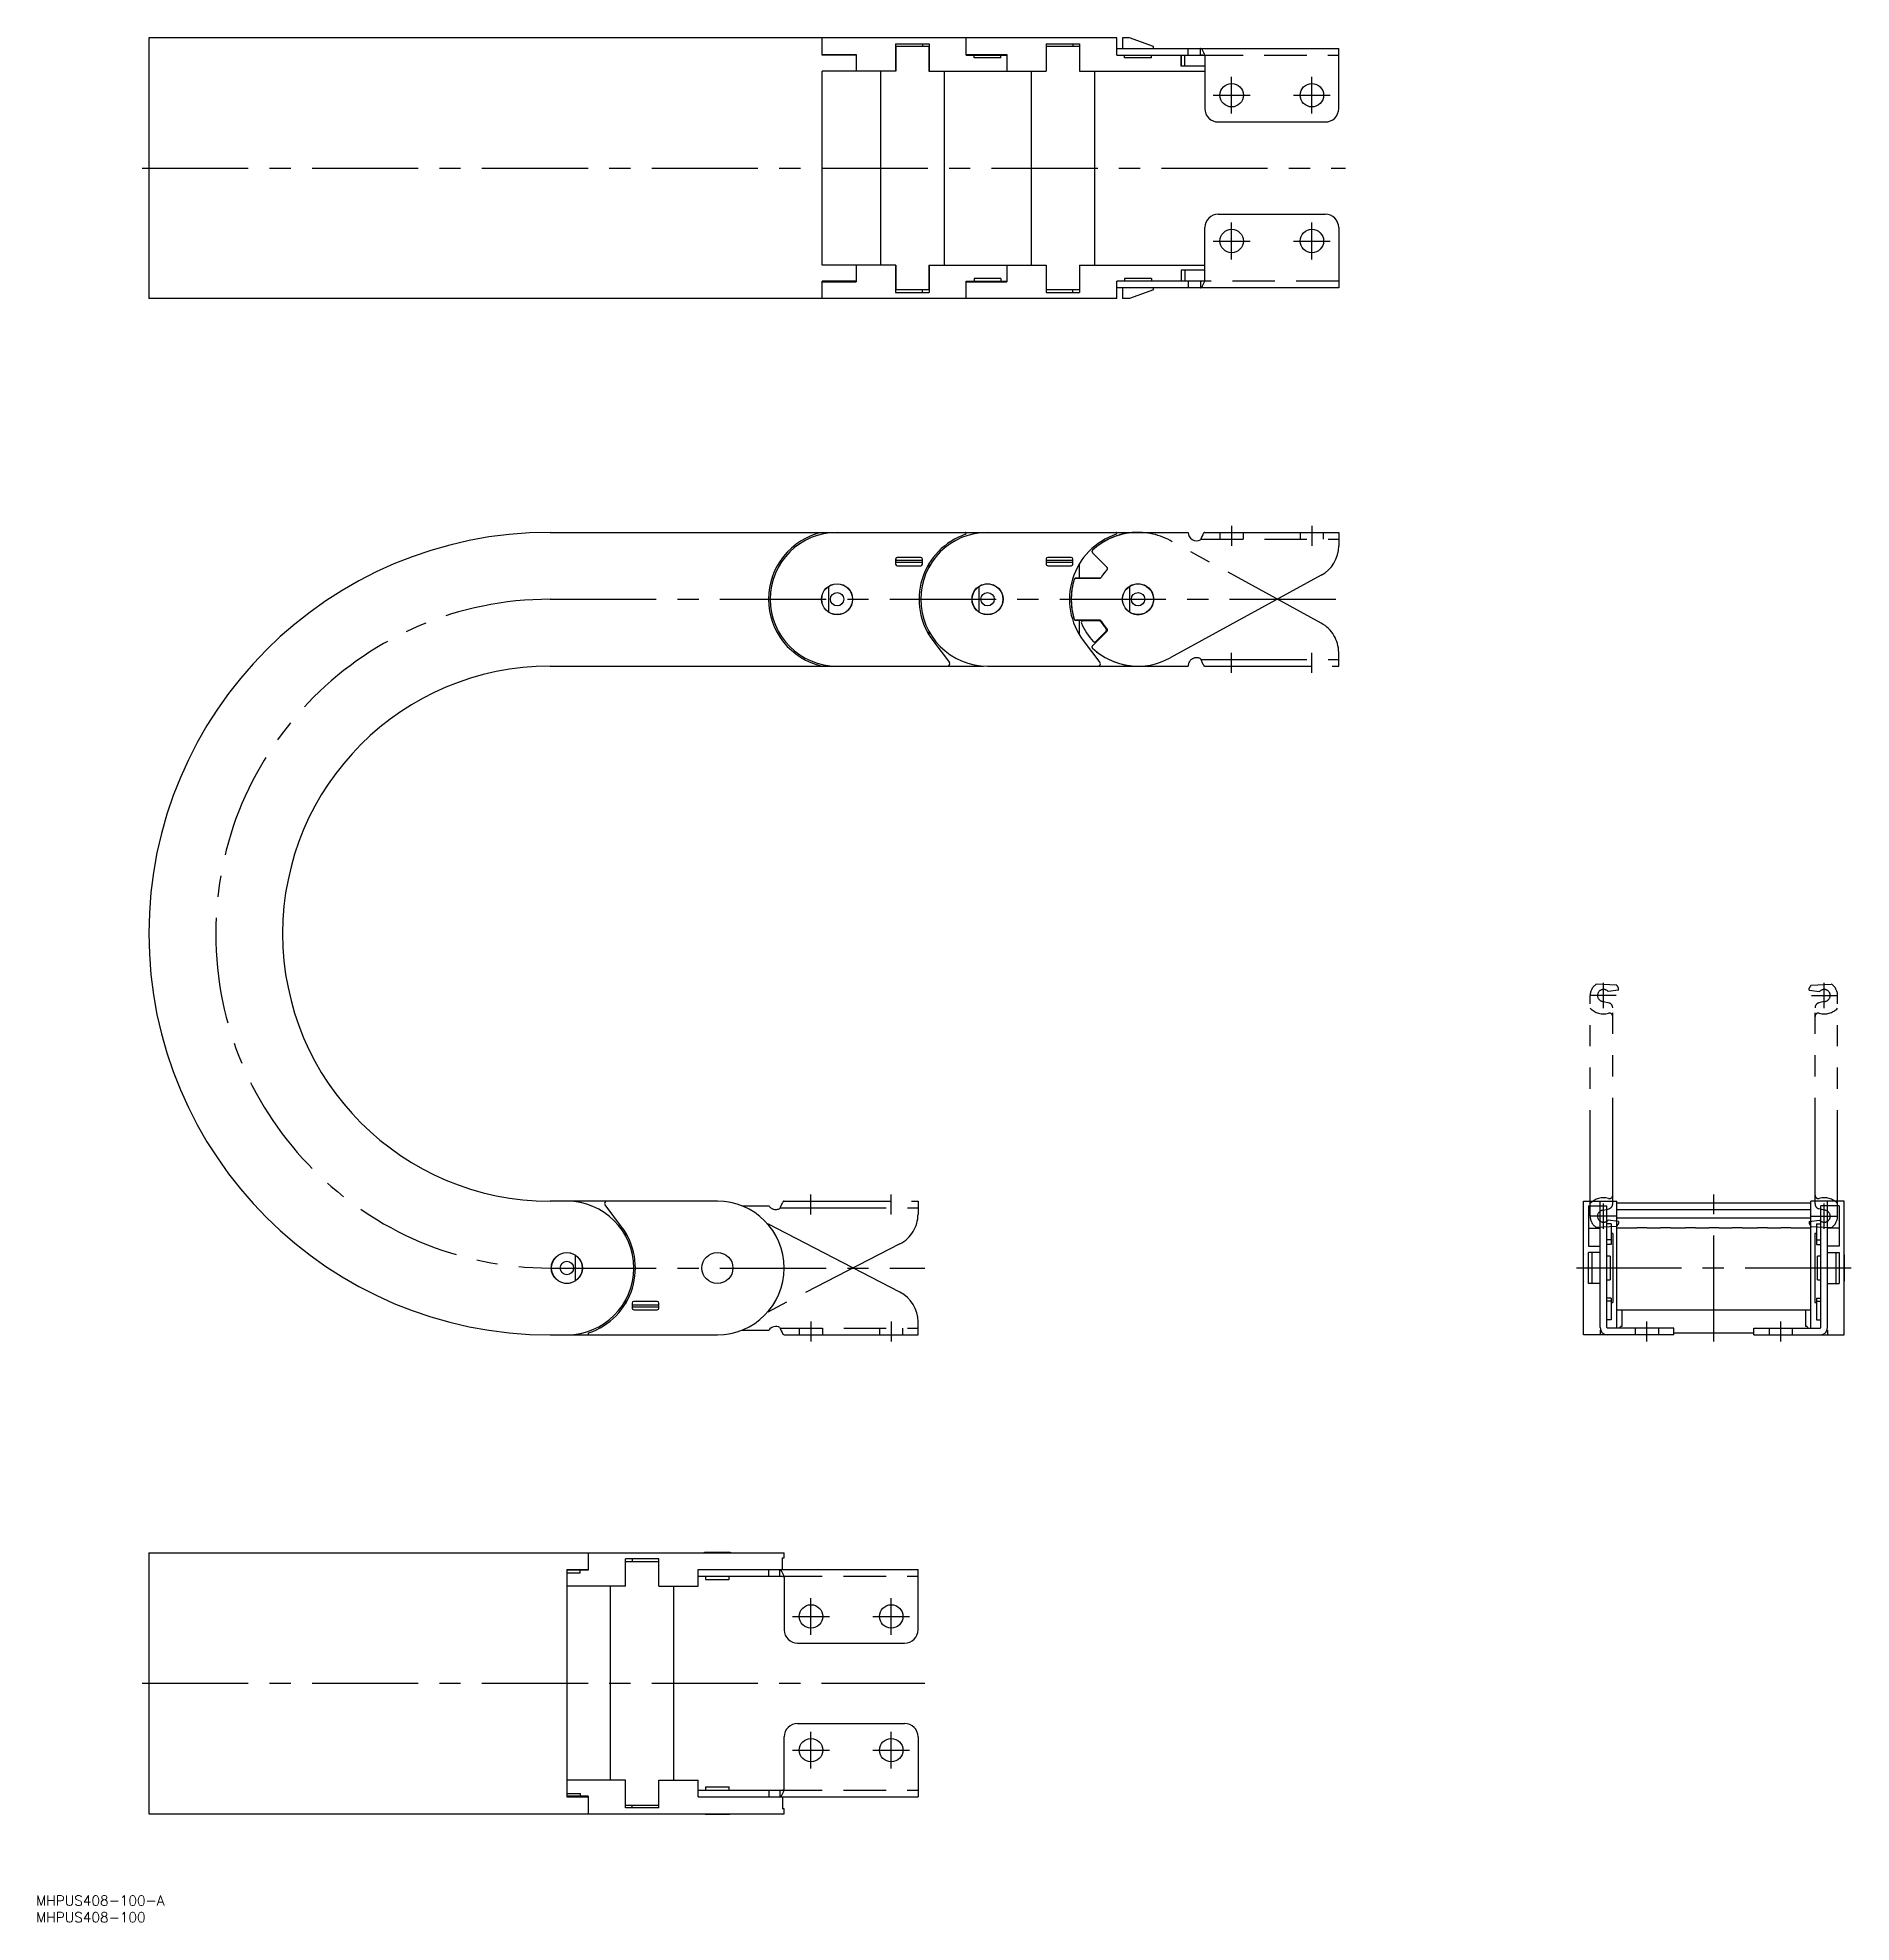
# Model space of a CAD drawing. Extents: x -203 to 339, y -196 to 368.
import ezdxf

# ---------------------------------------------------------------- set-up
doc = ezdxf.new("R2010")
doc.units = 0
for name, pattern in [('CENTER', [50.8, 31.75, -6.35, 6.35, -6.35]), ('DASHED', [19.05, 12.7, -6.35]), ('PHANTOM', [63.5, 31.75, -6.35, 6.35, -6.35, 6.35, -6.35])]:
    doc.linetypes.add(name, pattern=pattern)
doc.layers.get('0').update_dxf_attribs({"linetype": 'CONTINUOUS'})
doc.layers.add('CENTER', color=1, linetype='CENTER')
doc.styles.get("Standard").update_dxf_attribs({"font": 'txt.shx', "height": 3, "bigfont": 'bigfont.shx'})

msp = doc.modelspace()

# ---------------------------------------------------------------- linework, layer by layer
at = {"color": 7, "linetype": 'CONTINUOUS'}
for p, q in [((119.43, 367.94), (-170.02, 367.94)), ((-170.02, 367.94), (-170.02, 289.94)), ((31.3, 362.74), (31.3, 367.94)), ((74.43, 362.74), (74.43, 367.94)), ((119.43, 362.74), (119.43, 367.94)), ((123.2, 367.94), (121.2, 367.94)), ((121.2, 367.94), (121.2, 364.74)), ((130.4, 365.32), (123.2, 367.94)), ((31.3, 362.94), (41.52, 362.94)), ((41.52, 362.74), (31.3, 362.74)), ((40.4, 362.74), (40.4, 362.94)), ((41.52, 362.94), (41.52, 357.94)), ((53.3, 366.14), (53.3, 357.94)), ((53.3, 366.14), (63.3, 366.14)), ((53.35, 364.74), (53.3, 364.74)), ((53.35, 363.69), (53.3, 363.69)), ((53.35, 365.34), (53.35, 357.94)), ((63.25, 365.34), (53.35, 365.34)), ((61.3, 366.14), (61.3, 365.34)), ((63.25, 365.34), (63.25, 357.94)), ((63.25, 364.74), (63.3, 364.74)), ((63.3, 363.69), (63.25, 363.69)), ((63.3, 366.14), (63.3, 357.94)), ((74.43, 362.94), (86.52, 362.94)), ((74.43, 362.74), (86.52, 362.74)), ((76.2, 362.94), (76.2, 362.74)), ((76.8, 361.94), (76.8, 362.74)), ((84.8, 361.94), (76.8, 361.94)), ((84.8, 361.94), (84.8, 362.74)), ((85.4, 362.74), (85.4, 362.94)), ((86.52, 362.94), (86.52, 357.94)), ((98.3, 366.14), (98.3, 357.94)), ((98.3, 366.14), (108.3, 366.14)), ((98.35, 364.74), (98.3, 364.74)), ((98.35, 363.69), (98.3, 363.69)), ((98.35, 365.34), (98.35, 357.94)), ((108.25, 365.34), (98.35, 365.34)), ((106.3, 366.14), (106.3, 365.34)), ((108.25, 365.34), (108.25, 357.94)), ((108.25, 364.74), (108.3, 364.74)), ((108.3, 363.69), (108.25, 363.69)), ((108.3, 366.14), (108.3, 357.94)), ((119.43, 364.74), (185.8, 364.74)), ((119.43, 362.74), (144.49, 362.74)), ((121.8, 361.94), (121.8, 362.74)), ((129.8, 361.94), (121.8, 361.94)), ((129.8, 361.94), (129.8, 362.74)), ((130.4, 364.74), (130.4, 365.32)), ((138.66, 359.44), (138.66, 362.74)), ((138.8, 359.44), (138.8, 362.74)), ((139.84, 359.44), (139.84, 362.74)), ((140.8, 362.74), (140.8, 364.74)), ((144.49, 362.74), (144.49, 364.74)), ((145.8, 362.54), (145.8, 346.74)), ((185.8, 346.74), (185.8, 364.74)), ((31.3, 299.94), (31.3, 357.94)), ((53.35, 357.94), (31.3, 357.94)), ((48.8, 357.94), (48.8, 299.94)), ((53.3, 360.19), (53.35, 360.19)), ((53.3, 359.14), (53.35, 359.14)), ((63.25, 360.19), (63.3, 360.19)), ((63.25, 359.14), (63.3, 359.14)), ((63.25, 357.94), (98.35, 357.94)), ((67.8, 357.94), (67.8, 299.94)), ((93.8, 357.94), (93.8, 299.94)), ((98.3, 360.19), (98.35, 360.19)), ((98.35, 359.44), (98.3, 359.44)), ((98.3, 359.14), (98.35, 359.14)), ((108.25, 360.19), (108.3, 360.19)), ((108.25, 359.14), (108.3, 359.14)), ((108.25, 357.94), (145.8, 357.94)), ((112.8, 357.94), (112.8, 299.94)), ((145.8, 359.44), (138.66, 359.44)), ((149.8, 342.74), (181.8, 342.74)), ((145.8, 295.34), (145.8, 311.14)), ((149.8, 315.14), (181.8, 315.14)), ((185.8, 311.14), (185.8, 293.14)), ((53.35, 299.94), (31.3, 299.94)), ((41.52, 299.94), (41.52, 294.94)), ((53.3, 299.94), (53.3, 291.74)), ((53.3, 298.74), (53.35, 298.74)), ((53.35, 299.94), (53.35, 292.55)), ((63.25, 299.94), (98.35, 299.94)), ((63.25, 299.94), (63.25, 292.55)), ((63.25, 298.74), (63.3, 298.74)), ((63.3, 299.94), (63.3, 291.74)), ((86.52, 299.94), (86.52, 294.94)), ((98.3, 299.94), (98.3, 291.74)), ((98.3, 298.74), (98.35, 298.74)), ((98.35, 299.94), (98.35, 292.55)), ((108.25, 299.94), (145.8, 299.94)), ((108.25, 299.94), (108.25, 292.55)), ((108.25, 298.74), (108.3, 298.74)), ((108.3, 299.94), (108.3, 291.74)), ((41.52, 295.14), (31.3, 295.14)), ((31.3, 289.94), (31.3, 295.14)), ((31.3, 294.94), (41.52, 294.94)), ((40.4, 294.94), (40.4, 295.14)), ((53.35, 297.69), (53.3, 297.69)), ((53.3, 294.19), (53.35, 294.19)), ((53.35, 293.14), (53.3, 293.14)), ((63.3, 297.69), (63.25, 297.69)), ((63.25, 294.19), (63.3, 294.19)), ((63.25, 293.14), (63.3, 293.14)), ((74.43, 295.14), (86.52, 295.14)), ((74.43, 289.94), (74.43, 295.14)), ((74.43, 294.94), (86.52, 294.94)), ((76.2, 295.14), (76.2, 294.94)), ((84.8, 295.94), (76.8, 295.94)), ((76.8, 295.94), (76.8, 295.14)), ((84.8, 295.94), (84.8, 295.14)), ((85.4, 294.94), (85.4, 295.14)), ((98.35, 298.44), (98.3, 298.44)), ((98.35, 297.69), (98.3, 297.69)), ((98.3, 294.19), (98.35, 294.19)), ((98.35, 293.14), (98.3, 293.14)), ((108.3, 297.69), (108.25, 297.69)), ((108.25, 294.19), (108.3, 294.19)), ((108.25, 293.14), (108.3, 293.14)), ((144.49, 295.14), (119.43, 295.14)), ((119.43, 289.94), (119.43, 295.14)), ((185.8, 293.14), (119.43, 293.14)), ((121.2, 293.14), (121.2, 289.94)), ((129.8, 295.94), (121.8, 295.94)), ((121.8, 295.94), (121.8, 295.14)), ((129.8, 295.94), (129.8, 295.14)), ((130.4, 292.56), (130.4, 293.14)), ((138.66, 298.44), (138.66, 295.14)), ((145.8, 298.44), (138.66, 298.44)), ((138.8, 295.14), (138.8, 298.44)), ((139.84, 298.44), (139.84, 295.14)), ((140.8, 295.14), (140.8, 293.14)), ((144.49, 295.14), (144.49, 293.14)), ((119.43, 289.94), (-170.02, 289.94)), ((53.3, 291.74), (63.3, 291.74)), ((63.25, 292.55), (53.35, 292.55)), ((61.3, 291.74), (61.3, 292.55)), ((98.3, 291.74), (108.3, 291.74)), ((108.25, 292.55), (98.35, 292.55)), ((106.3, 291.74), (106.3, 292.55)), ((123.2, 289.94), (121.2, 289.94)), ((130.4, 292.56), (123.2, 289.94)), ((-50.02, 220), (140.8, 220)), ((76.8, 220), (76.8, 219.6)), ((121.8, 220), (121.8, 219.6)), ((145.8, 220), (185.8, 220)), ((185.8, 220), (185.8, 215.93)), ((53.3, 212), (53.3, 210.5)), ((53.3, 211.5), (53.35, 211.5)), ((53.35, 212.22), (53.35, 211)), ((61.3, 211.6), (53.35, 211.6)), ((61.3, 211), (53.35, 211)), ((60.8, 212.5), (53.8, 212.5)), ((53.8, 210), (60.8, 210)), ((61.3, 210.5), (61.3, 212)), ((63.3, 209.68), (63.3, 210.68)), ((98.3, 212), (98.3, 210.5)), ((98.3, 211.5), (98.35, 211.5)), ((98.35, 212.22), (98.35, 211)), ((106.3, 211.6), (98.35, 211.6)), ((106.3, 211), (98.35, 211)), ((105.8, 212.5), (98.8, 212.5)), ((98.8, 210), (105.8, 210)), ((106.3, 210.5), (106.3, 212)), ((108.3, 206.3), (108.3, 210.68)), ((116.54, 209.54), (112.16, 213.92)), ((33.2, 203.79), (33.2, 196.21)), ((78.2, 203.79), (78.2, 196.21)), ((80.12, 204.6), (81.48, 204.6)), ((107.18, 206.3), (114.37, 206.3)), ((123.2, 203.79), (123.2, 196.21)), ((125.12, 204.6), (126.48, 204.6)), ((180.6, 207.16), (135.39, 182.45)), ((114.37, 193.7), (107.18, 193.7)), ((108.3, 189.32), (108.3, 193.7)), ((114.26, 193.5), (109.33, 193.5)), ((63.3, 189.32), (63.3, 190.32)), ((64.43, 187.66), (69.39, 181.07)), ((109.43, 187.66), (114.39, 181.07)), ((112.16, 186.08), (116.54, 190.46)), ((113.15, 187.35), (116.26, 190.46)), ((-50.02, 180), (79.58, 180)), ((79.58, 180.04), (79.58, 180)), ((80.8, 180), (125.8, 180)), ((124.58, 180.04), (124.58, 180)), ((0, 20), (-50.02, 20)), ((-43.78, 19.96), (-43.78, 20)), ((-28.63, 12.34), (-33.59, 18.93)), ((259, -20), (259, 20)), ((259, 20), (269, 20)), ((260.5, 18.6), (260.5, 6.5)), ((260.5, 18.6), (266, 18.6)), ((264, -17.8), (264, 20)), ((266, -17.8), (266, 18.6)), ((269, -18), (269, 20)), ((269, 19.5), (327, 19.5)), ((269, 17.5), (327, 17.5)), ((327, -18), (327, 20)), ((337, 20), (327, 20)), ((330, -17.8), (330, 18.6)), ((335.5, 18.6), (330, 18.6)), ((332, -17.8), (332, 20)), ((335.5, 18.6), (335.5, 6.5)), ((337, -20), (337, 20)), ((54.58, -7.21), (15.06, 13.17)), ((260.5, 11.95), (264, 11.95)), ((267.3, 13.21), (266, 13.21)), ((267.3, 13.21), (267.3, 7)), ((269, 15), (327, 15)), ((269, 12), (275, 12)), ((278, 12), (282, 12)), ((285, 12), (289.5, 12)), ((292.5, 12), (296.5, 12)), ((299.5, 12), (303.5, 12)), ((306.5, 12), (311, 12)), ((314, 12), (318, 12)), ((321, 12), (327, 12)), ((328.7, 13.21), (328.7, 7)), ((328.7, 13.21), (330, 13.21)), ((335.5, 11.95), (332, 11.95)), ((-27.5, 10.68), (-27.5, 9.68)), ((260.5, 6.5), (264, 6.5)), ((267.3, 8.44), (266, 8.44)), ((267.3, 7), (266, 7)), ((267.8, 10.29), (267.3, 10.29)), ((267.8, 10.29), (267.8, -10.29)), ((328.2, 10.29), (328.2, -10.29)), ((328.7, 10.29), (328.2, 10.29)), ((328.7, 8.44), (330, 8.44)), ((328.7, 7), (330, 7)), ((335.5, 6.5), (332, 6.5)), ((-42.4, -3.79), (-42.4, 3.79)), ((258.9, 3.65), (258.9, -3.65)), ((260.5, -4.65), (260.5, 4.65)), ((264, 4.65), (260.5, 4.65)), ((261.5, 4.65), (261.5, -4.65)), ((267, 3.5), (266, 3.5)), ((267, 3.5), (267, -3.5)), ((329, -3.5), (329, 3.5)), ((330, 3.5), (329, 3.5)), ((332, 4.65), (335.5, 4.65)), ((334.5, 4.65), (334.5, -4.65)), ((335.5, 4.65), (335.5, -4.65)), ((337.1, -3.65), (337.1, 3.65)), ((-44.32, -4.6), (-45.68, -4.6)), ((264, -4.65), (260.5, -4.65)), ((266, -3.5), (267, -3.5)), ((329, -3.5), (330, -3.5)), ((332, -4.65), (335.5, -4.65)), ((-27.5, -9.68), (-27.5, -10.68)), ((-25.5, -10.5), (-25.5, -12)), ((-25.5, -11), (-17.55, -11)), ((-18, -10), (-25, -10)), ((-17.55, -12.22), (-17.55, -11)), ((-17.5, -12), (-17.5, -10.5)), ((267.3, -9), (266, -9)), ((267.3, -9.96), (266, -9.96)), ((267.3, -9), (267.3, -15.55)), ((267.3, -10.29), (267.8, -10.29)), ((328.2, -10.29), (328.7, -10.29)), ((328.7, -9), (328.7, -15.55)), ((328.7, -9), (330, -9)), ((328.7, -9.96), (330, -9.96)), ((-25.5, -11.6), (-17.55, -11.6)), ((-25, -12.5), (-18, -12.5)), ((-17.5, -11.5), (-17.55, -11.5)), ((60, -20), (60, -16.1)), ((267.3, -15.55), (266, -15.55)), ((269, -12.5), (327, -12.5)), ((270.5, -12.5), (270.5, -17.5)), ((325.5, -17.5), (325.5, -12.5)), ((328.7, -15.55), (330, -15.55)), ((-50.02, -20), (0, -20)), ((-41, -20), (-41, -19.6)), ((7.35, -18.6), (15.43, -18.6)), ((20, -20), (60, -20)), ((286, -20), (259, -20)), ((264, -18.6), (264, -20)), ((264.15, -18.6), (264, -18.6)), ((286, -18), (266.2, -18)), ((270.5, -17.5), (270.12, -17.5)), ((286, -20), (286, -18)), ((310, -19.5), (286, -19.5)), ((310, -18), (329.8, -18)), ((310, -20), (310, -18)), ((310, -20), (337, -20)), ((325.88, -17.5), (325.5, -17.5)), ((331.85, -18.6), (332, -18.6)), ((332, -18.6), (332, -20)), ((-170.02, -85.2), (20, -85.2)), ((-170.02, -85.2), (-170.02, -163.2)), ((-38.63, -85.2), (-38.63, -90.4)), ((-27.5, -95.2), (-27.5, -87)), ((-17.5, -87), (-27.5, -87)), ((-27.45, -88.4), (-27.5, -88.4)), ((-27.45, -89.45), (-27.5, -89.45)), ((-27.45, -95.2), (-27.45, -87.81)), ((-27.45, -87.81), (-17.55, -87.81)), ((-25.5, -87), (-25.5, -87.81)), ((-17.55, -95.2), (-17.55, -87.81)), ((-17.55, -88.4), (-17.5, -88.4)), ((-17.5, -89.45), (-17.55, -89.45)), ((-17.5, -95.2), (-17.5, -87)), ((3.65, -85.1), (-3.65, -85.1)), ((19.45, -90.2), (19.45, -86.7)), ((19.45, -86.7), (20, -86.7)), ((20, -86.7), (20, -85.2)), ((-45, -90.2), (-45, -158.2)), ((-45, -90.2), (-38.63, -90.2)), ((-38.63, -90.4), (-45, -90.4)), ((-45, -91.2), (-41, -91.2)), ((-27.45, -95.2), (-45, -95.2)), ((-41, -91.2), (-41, -90.4)), ((-40.4, -90.4), (-40.4, -90.2)), ((-32, -153.2), (-32, -95.2)), ((-27.5, -92.95), (-27.45, -92.95)), ((-27.45, -94), (-27.5, -94)), ((-17.55, -92.95), (-17.5, -92.95)), ((-17.5, -94), (-17.55, -94)), ((-17.55, -95.2), (-5.72, -95.2)), ((-13, -153.2), (-13, -95.2)), ((-5.72, -90.2), (60, -90.2)), ((-5.72, -95.2), (-5.72, -90.2)), ((-5.72, -92.2), (18.69, -92.2)), ((-3.5, -92.2), (-3.5, -93.2)), ((-3.5, -93.2), (3.5, -93.2)), ((3.5, -93.2), (3.5, -92.2)), ((15.43, -92.2), (15.43, -90.2)), ((18.69, -92.2), (18.69, -90.2)), ((20, -92.4), (20, -108.2)), ((60, -108.2), (60, -90.2)), ((24, -112.2), (56, -112.2)), ((20, -156), (20, -140.2)), ((24, -136.2), (56, -136.2)), ((60, -140.2), (60, -158.2)), ((-27.45, -153.2), (-45, -153.2)), ((-45, -157.2), (-41, -157.2)), ((-41, -157.2), (-41, -158)), ((-27.5, -161.4), (-27.5, -153.2)), ((-27.45, -154.4), (-27.5, -154.4)), ((-27.45, -155.45), (-27.5, -155.45)), ((-27.45, -160.6), (-27.45, -153.2)), ((-17.55, -160.6), (-17.55, -153.2)), ((-17.55, -153.2), (-5.72, -153.2)), ((-17.5, -154.4), (-17.55, -154.4)), ((-17.5, -155.45), (-17.55, -155.45)), ((-17.5, -161.4), (-17.5, -153.2)), ((-5.72, -158.2), (-5.72, -153.2)), ((-5.72, -156.2), (18.69, -156.2)), ((-3.5, -155.2), (3.5, -155.2)), ((-3.5, -155.2), (-3.5, -156.2)), ((3.5, -156.2), (3.5, -155.2)), ((15.43, -156.2), (15.43, -158.2)), ((18.69, -156.2), (18.69, -158.2)), ((-170.02, -163.2), (20, -163.2)), ((-38.63, -158), (-45, -158)), ((-45, -158.2), (-38.63, -158.2)), ((-40.4, -158.2), (-40.4, -158)), ((-38.63, -158), (-38.63, -163.2)), ((-27.5, -158.95), (-27.45, -158.95)), ((-27.45, -160), (-27.5, -160)), ((-17.5, -161.4), (-27.5, -161.4)), ((-27.45, -160.6), (-17.55, -160.6)), ((-25.5, -161.4), (-25.5, -160.6)), ((-17.55, -158.95), (-17.5, -158.95)), ((-17.55, -160), (-17.5, -160)), ((-5.72, -158.2), (60, -158.2)), ((-3.65, -163.3), (3.65, -163.3)), ((19.45, -158.2), (19.45, -161.7)), ((20, -161.7), (19.45, -161.7)), ((20, -163.2), (20, -161.7))]:
    msp.add_line(p, q, dxfattribs=at)
at = {"color": 3, "linetype": 'DASHED'}
for p, q in [((144.49, 362.74), (185.8, 362.74)), ((185.8, 295.14), (144.49, 295.14)), ((150.3, 220), (150.3, 218)), ((157.3, 218), (157.3, 220)), ((174.3, 220), (174.3, 218)), ((181.3, 218), (181.3, 220)), ((144.56, 218), (185.8, 218)), ((18.76, -18), (60, -18)), ((24.5, -18), (24.5, -20)), ((31.5, -20), (31.5, -18)), ((48.5, -18), (48.5, -20)), ((55.5, -20), (55.5, -18)), ((274.5, -18), (274.5, -20)), ((281.5, -20), (281.5, -18)), ((314.5, -18), (314.5, -20)), ((321.5, -20), (321.5, -18)), ((18.69, -92.2), (60, -92.2)), ((18.69, -156.2), (60, -156.2))]:
    msp.add_line(p, q, dxfattribs=at)
at = {"color": 3, "linetype": 'PHANTOM'}
for p, q in [((180.6, 192.84), (135.39, 217.55)), ((112.16, 213.92), (116.54, 209.54)), ((114.37, 206.3), (107.18, 206.3)), ((107.18, 193.7), (114.37, 193.7)), ((116.54, 190.46), (112.16, 186.08)), ((144.56, 182), (185.8, 182)), ((153.8, 178), (153.8, 184)), ((177.8, 178), (177.8, 184)), ((185.8, 180), (185.8, 184.07)), ((125.8, 180), (140.8, 180)), ((145.8, 180), (185.8, 180)), ((268.9, 84.63), (262.88, 84.89)), ((265, 77.7), (265, 85.3)), ((327.1, 84.63), (333.12, 84.89)), ((331, 77.7), (331, 85.3)), ((261, 15.5), (261, 81.5)), ((268.8, 81.5), (261.2, 81.5)), ((265, 79.7), (266.64, 79.26)), ((269.5, 83.13), (266.38, 82.66)), ((269.5, 83.13), (269.5, 83.68)), ((326.5, 83.13), (326.5, 83.68)), ((326.5, 83.13), (329.62, 82.66)), ((327.2, 81.5), (334.8, 81.5)), ((331, 79.7), (329.36, 79.26)), ((335, 15.5), (335, 81.5)), ((267.75, 19.19), (267.75, 77.81)), ((328.25, 19.19), (328.25, 77.81)), ((7.35, 18.6), (15.43, 18.6)), ((18.76, 18), (60, 18)), ((20, 20), (60, 20)), ((28, 16), (28, 22)), ((52, 16), (52, 22)), ((60, 20), (60, 16.1)), ((265, 11.7), (265, 19.3)), ((265, 17.3), (266.64, 17.74)), ((331, 17.3), (329.36, 17.74)), ((331, 11.7), (331, 19.3)), ((268.8, 15.5), (261.2, 15.5)), ((268.9, 12.37), (262.88, 12.11)), ((269.5, 13.87), (266.38, 14.34)), ((269.5, 13.87), (269.5, 13.32)), ((326.5, 13.87), (329.62, 14.34)), ((326.5, 13.87), (326.5, 13.32)), ((327.1, 12.37), (333.12, 12.11)), ((327.2, 15.5), (334.8, 15.5)), ((54.58, 7.21), (15.06, -13.17))]:
    msp.add_line(p, q, dxfattribs=at)
at = {"color": 7, "linetype": 'CONTINUOUS'}
for centre, radius in [((153.8, 350.74), 3.5), ((177.8, 350.74), 3.5), ((153.8, 307.14), 3.5), ((177.8, 307.14), 3.5), ((35.8, 200), 4.65), ((35.8, 200), 4.6), ((80.8, 200), 4.65), ((80.8, 200), 4.6), ((125.8, 200), 4.65), ((125.8, 200), 4.6), ((35.8, 200), 2), ((80.8, 200), 2), ((125.8, 200), 2), ((-45, 0), 4.65), ((-45, 0), 4.6), ((-45, 0), 2), ((0, 0), 4.65), ((28, -104.2), 3.5), ((52, -104.2), 3.5), ((28, -144.2), 3.5), ((52, -144.2), 3.5)]:
    msp.add_circle(centre, radius, dxfattribs=at)
at = {"color": 3, "linetype": 'PHANTOM'}
msp.add_circle((125.8, 200), 4.65, dxfattribs=at)
at = {"color": 7, "linetype": 'CONTINUOUS'}
for centre, radius, start, end in [((144.46, 364.31), 0.436, 52.9161, 86.8653), ((144.34, 357.34), 5.4, 74.2762, 88.3964), ((143.63, 363.41), 1.66, 27.3236, 48.5579), ((133.04, 358.05), 13.53, 19.4023, 26.9099), ((149.8, 346.74), 4, 180, 270), ((181.8, 346.74), 4, 270, 0), ((149.8, 311.14), 4, 90, 180), ((181.8, 311.14), 4, 0, 90), ((144.34, 300.54), 5.4, 271.6036, 285.7238), ((144.46, 293.58), 0.436, 273.1347, 307.0839), ((143.63, 294.48), 1.66, 311.4421, 332.6764), ((133.04, 299.84), 13.53, 333.0901, 340.5977), ((-50.02, 100), 120, 90, 270), ((35.8, 200), 20.5, 102.6804, 257.3196), ((35.8, 200), 20, 90, 270), ((80.8, 200), 20, 90, 270), ((74.13, 219.7), 0.3, 288.717, 90), ((125.8, 200), 20, 90, 132.9428), ((119.13, 219.7), 0.3, 288.717, 90), ((143.3, 220), 2.5, 180, 298.3576), ((145.87, 219.45), 0.558, 96.8992, 145.9458), ((80.8, 200), 20.5, 108.717, 217), ((125.8, 200), 20.5, 108.717, 217), ((112.52, 214.27), 0.5, 132.9428, 225), ((153.09, 214.97), 9.05, 148.0409, 161.7604), ((175.8, 215.93), 10, 298.6582, 0), ((53.8, 212), 0.5, 90, 180), ((53.8, 210.5), 0.5, 180, 270), ((60.8, 212), 0.5, 0, 90), ((60.8, 210.5), 0.5, 270, 0), ((98.8, 212), 0.5, 90, 180), ((98.8, 210.5), 0.5, 180, 270), ((105.8, 212), 0.5, 0, 90), ((105.8, 210.5), 0.5, 270, 0), ((125.8, 200), 12.8, 136.2925, 149.251), ((116.19, 209.19), 0.5, 316.2925, 45), ((125.8, 200), 20, 162.6963, 197.3037), ((107.18, 205.8), 0.5, 90, 162.6963), ((114.37, 206.8), 0.5, 270, 329.251), ((107.18, 194.2), 0.5, 197.3037, 270), ((109.33, 193), 0.5, 90, 203.0206), ((125.8, 200), 18.4, 203.0206, 223.3994), ((114.26, 193), 0.5, 31.2329, 90), ((114.37, 193.2), 0.5, 30.749, 90), ((125.8, 200), 13, 211.2329, 222.8774), ((125.8, 200), 12.8, 210.749, 223.7075), ((112.52, 185.73), 0.5, 135, 227.0572), ((112.79, 187.7), 0.5, 223.3994, 315), ((115.91, 190.81), 0.5, 315, 42.8774), ((116.19, 190.81), 0.5, 315, 43.7075), ((68.86, 180.67), 0.671, 270, 37), ((125.8, 200), 20, 227.0572, 298.6582), ((113.86, 180.67), 0.671, 270, 37), ((-50.02, 100), 80, 90, 270), ((-45, 0), 20, 270, 90), ((-33.06, 19.33), 0.671, 90, 217), ((0, 0), 20, 270, 90), ((-45, 0), 20.5, 288.717, 37), ((276.5, -56.02), 68.04, 88.7368, 91.2632), ((283.5, -56.02), 68.04, 88.7368, 91.2632), ((291, -56.02), 68.04, 88.7368, 91.2632), ((298, -56.02), 68.04, 88.7368, 91.2632), ((305, -56.02), 68.04, 88.7368, 91.2632), ((312.5, -56.02), 68.04, 88.7368, 91.2632), ((319.5, -56.02), 68.04, 88.7368, 91.2632), ((259.9, 3.65), 1, 154.1581, 180), ((336.1, 3.65), 1, 0, 25.8419), ((259.9, -3.65), 1, 180, 205.8419), ((336.1, -3.65), 1, 334.1581, 0), ((-25, -10.5), 0.5, 90, 180), ((-18, -10.5), 0.5, 0, 90), ((50, -16.1), 10, 0, 62.7325), ((-25, -12), 0.5, 180, 270), ((-18, -12), 0.5, 270, 0), ((-38.33, -19.7), 0.3, 108.717, 270), ((17.5, -20), 2.5, 61.6424, 145.9442), ((27.29, -14.97), 9.05, 198.2396, 211.9591), ((20.07, -19.45), 0.558, 214.0542, 263.1008), ((266.2, -17.8), 2.2, 180, 270), ((266.2, -17.8), 0.2, 180, 270), ((265, -15.5), 5.5, 332.9643, 338.6763), ((331, -15.5), 5.5, 201.3237, 207.0357), ((329.8, -17.8), 0.2, 270, 0), ((329.8, -17.8), 2.2, 270, 0), ((-3.65, -86.1), 1, 90, 115.8419), ((3.65, -86.1), 1, 64.1581, 90), ((18.66, -90.64), 0.436, 52.9154, 86.8656), ((18.54, -97.6), 5.4, 74.2763, 88.3963), ((17.82, -91.55), 1.68, 27.4088, 48.4727), ((6.46, -97.23), 14.38, 19.623, 26.6893), ((24, -108.2), 4, 180, 270), ((56, -108.2), 4, 270, 0), ((24, -140.2), 4, 90, 180), ((56, -140.2), 4, 0, 90), ((18.54, -150.8), 5.4, 271.6037, 285.7237), ((17.82, -156.86), 1.68, 311.5273, 332.5912), ((6.46, -151.18), 14.38, 333.3107, 340.377), ((-3.65, -162.3), 1, 244.1581, 270), ((3.65, -162.3), 1, 270, 295.8419), ((18.66, -157.77), 0.436, 273.1344, 307.0846)]:
    msp.add_arc(centre, radius, start, end, dxfattribs=at)
at = {"color": 3, "linetype": 'PHANTOM'}
for centre, radius, start, end in [((125.8, 200), 20, 61.3418, 132.9428), ((112.52, 214.27), 0.5, 132.9428, 225), ((125.8, 200), 12.8, 136.2925, 149.251), ((116.19, 209.19), 0.5, 316.2925, 45), ((125.8, 200), 20, 162.6963, 197.3037), ((107.18, 205.8), 0.5, 90, 162.6963), ((114.37, 206.8), 0.5, 270, 329.251), ((107.18, 194.2), 0.5, 197.3037, 270), ((114.37, 193.2), 0.5, 30.749, 90), ((125.8, 200), 12.8, 210.749, 223.7075), ((175.8, 184.07), 10, 0, 61.3418), ((112.52, 185.73), 0.5, 135, 227.0572), ((116.19, 190.81), 0.5, 315, 43.7075), ((125.8, 200), 20, 227.0572, 270), ((143.3, 180), 2.5, 61.6424, 180), ((153.09, 185.03), 9.05, 198.2396, 211.9591), ((145.87, 180.55), 0.558, 214.0542, 263.1008), ((265, 81.5), 4, 122.0052, 180), ((265, 81.5), 5, 25.8419, 38.7554), ((331, 81.5), 5, 141.2446, 154.1581), ((331, 81.5), 4, 0, 57.9948), ((265, 81.5), 1.8, 39.9987, 269.9998), ((266.25, 77.81), 1.5, 0, 74.9967), ((329.75, 77.81), 1.5, 105.0033, 180), ((331, 81.5), 1.8, 270.0002, 140.0013), ((265, 81.5), 5.5, 223.3418, 285.6185), ((266.75, 75.24), 1, 0, 105.6185), ((329.25, 75.24), 1, 74.3815, 180), ((331, 81.5), 5.5, 254.3815, 316.6582), ((17.5, 20), 2.5, 214.0558, 298.3576), ((27.29, 14.97), 9.05, 148.0409, 161.7604), ((20.07, 19.45), 0.558, 96.8992, 145.9458), ((265, 15.5), 5.5, 74.3815, 136.6582), ((265, 15.5), 1.8, 90.0002, 320.0013), ((266.75, 21.76), 1, 254.3815, 0), ((266.25, 19.19), 1.5, 285.0033, 0), ((329.25, 21.76), 1, 180, 285.6185), ((329.75, 19.19), 1.5, 180, 254.9967), ((331, 15.5), 5.5, 43.3418, 105.6185), ((331, 15.5), 1.8, 219.9987, 89.9998), ((50, 16.1), 10, 297.2675, 0), ((265, 15.5), 4, 180, 237.9948), ((265, 15.5), 5, 321.2446, 334.1581), ((331, 15.5), 5, 205.8419, 218.7554), ((331, 15.5), 4, 302.0052, 0)]:
    msp.add_arc(centre, radius, start, end, dxfattribs=at)
at = {"layer": 'CENTER', "color": 1, "linetype": 'CENTER'}
for p, q in [((153.8, 345.24), (153.8, 356.24)), ((177.8, 345.24), (177.8, 356.24)), ((148.3, 350.74), (159.3, 350.74)), ((172.3, 350.74), (183.3, 350.74)), ((-172.02, 328.94), (187.8, 328.94)), ((153.8, 301.64), (153.8, 312.64)), ((177.8, 301.64), (177.8, 312.64)), ((148.3, 307.14), (159.3, 307.14)), ((172.3, 307.14), (183.3, 307.14)), ((153.8, 222), (153.8, 216)), ((177.8, 222), (177.8, 216)), ((-50.02, 200), (187.8, 200)), ((298, -22), (298, 22)), ((-50.02, 0), (62, 0)), ((339.1, 0), (256.9, 0)), ((28, -16), (28, -22)), ((52, -16), (52, -22)), ((278, -22), (278, -16)), ((318, -22), (318, -16)), ((28, -109.7), (28, -98.7)), ((52, -109.7), (52, -98.7)), ((22.5, -104.2), (33.5, -104.2)), ((46.5, -104.2), (57.5, -104.2)), ((-172.02, -124.2), (62, -124.2)), ((28, -149.7), (28, -138.7)), ((52, -149.7), (52, -138.7)), ((22.5, -144.2), (33.5, -144.2)), ((46.5, -144.2), (57.5, -144.2))]:
    msp.add_line(p, q, dxfattribs=at)
msp.add_arc((-50.02, 100), 100, 90, 270, dxfattribs=at)

# ---------------------------------------------------------------- texts
at = {"color": 7, "linetype": 'CONTINUOUS'}
for s, p in [('MHPUS408-100-A', (-203.77, -190.68)), ('MHPUS408-100', (-203.77, -195.68))]:
    msp.add_text(s, height=3, dxfattribs=at).set_placement(p)

doc.saveas('drawing.dxf')
